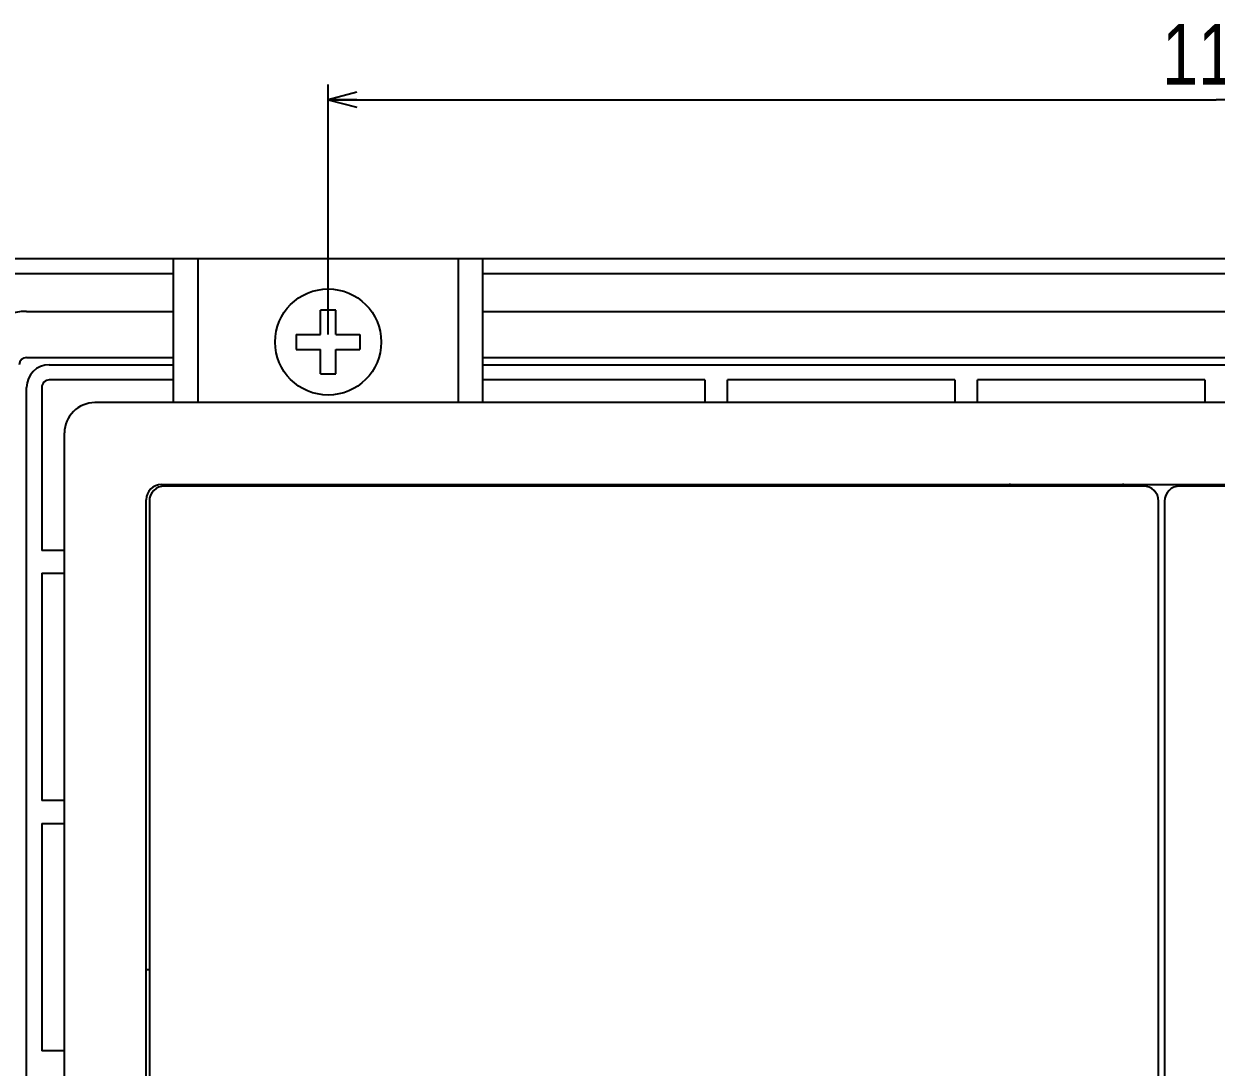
# Model space of a CAD drawing. Extents: x 0 to 563, y 0 to 379.
# Drawn here: x 401.2 to 479.9, y 200.2 to 269.1 of the extents above; entities that cross this region are included whole.
import ezdxf
from ezdxf.enums import TextEntityAlignment as Align

# ---------------------------------------------------------------- set-up
doc = ezdxf.new("R2010")
doc.units = 0
doc.header["$LTSCALE"] = 32.67
doc.layers.get('0').update_dxf_attribs({"linetype": 'CONTINUOUS'})
doc.layers.add('DIM', color=7, linetype='CONTINUOUS')
doc.styles.get("Standard").update_dxf_attribs({"font": 'txt', "width": 0.8})
doc.dimstyles.get("Standard").update_dxf_attribs({"dimtxt": 2.5, "dimasz": 2.5, "dimexe": 1.25, "dimexo": 0.625, "dimtad": 1, "dimcen": 2.5, "dimazin": 3, "dimtfac": 1, "dimtmove": 0, "dimatfit": 3})

# ---------------------------------------------------------------- blocks, each defined once
blk = doc.blocks.new('_OPEN')
at = {"color": 0, "linetype": 'BYBLOCK'}
for p, q in [((0, 0), (-1, 0.263)), ((-1, -0.263), (0, 0)), ((-1, 0), (0, 0))]:
    blk.add_line(p, q, dxfattribs=at)
blk = doc.blocks.new('*D8')
at = {"layer": 'DIM', "color": 2, "linetype": 'CONTINUOUS'}
for p, q in [((421.318, 248.573), (421.318, 265.055)), ((538.518, 248.573), (538.518, 265.055)), ((421.318, 264.055), (479.918, 264.055)), ((538.518, 264.055), (479.918, 264.055))]:
    blk.add_line(p, q, dxfattribs=at)
at = {"layer": 'DIM', "color": 2, "linetype": 'CONTINUOUS', "xscale": 1.9, "yscale": 1.9, "zscale": 1.9, "rotation": 180}
blk.add_blockref('_OPEN', (421.318, 264.055), dxfattribs=at)
at = {"layer": 'DIM', "color": 2, "linetype": 'CONTINUOUS', "xscale": 1.9, "yscale": 1.9, "zscale": 1.9}
blk.add_blockref('_OPEN', (538.518, 264.055), dxfattribs=at)
at = {"layer": 'DIM', "color": 2, "linetype": 'CONTINUOUS', "width": 0.8}
blk.add_text('117', height=4, dxfattribs=at).set_placement((479.918, 265.055), align=Align.CENTER)

msp = doc.modelspace()

# ---------------------------------------------------------------- linework, layer by layer
at = {"color": 7, "linetype": 'CONTINUOUS'}
for p, q in [((398.407, 253.573), (561.429, 253.573)), ((411.118, 244.073), (411.118, 253.573)), ((412.718, 253.573), (412.718, 244.073)), ((429.918, 244.073), (429.918, 253.573)), ((431.518, 244.073), (431.518, 253.573)), ((411.118, 252.573), (399.418, 252.573)), ((528.318, 252.573), (431.518, 252.573)), ((401.418, 250.093), (411.118, 250.093)), ((421.818, 250.173), (420.818, 250.173)), ((420.818, 248.573), (420.818, 250.173)), ((421.818, 248.573), (421.818, 250.173)), ((431.518, 250.093), (528.318, 250.093)), ((419.218, 248.573), (420.818, 248.573)), ((419.218, 248.573), (419.218, 247.573)), ((421.818, 248.573), (423.418, 248.573)), ((423.418, 248.573), (423.418, 247.573)), ((419.218, 247.573), (420.818, 247.573)), ((420.818, 245.973), (420.818, 247.573)), ((421.818, 247.573), (423.418, 247.573)), ((421.818, 245.973), (421.818, 247.573)), ((401.418, 247.054), (411.118, 247.054)), ((402.918, 246.573), (411.118, 246.573)), ((431.518, 247.054), (528.318, 247.054)), ((431.518, 246.573), (528.318, 246.573)), ((411.118, 245.573), (402.918, 245.573)), ((420.818, 245.973), (421.818, 245.973)), ((446.168, 245.573), (431.518, 245.573)), ((446.168, 245.573), (446.168, 244.073)), ((462.668, 245.573), (447.668, 245.573)), ((447.668, 244.073), (447.668, 245.573)), ((462.668, 245.573), (462.668, 244.073)), ((479.168, 245.573), (464.168, 245.573)), ((464.168, 244.073), (464.168, 245.573)), ((479.168, 245.573), (479.168, 244.073)), ((401.418, 123.073), (401.418, 245.073)), ((402.418, 245.073), (402.418, 234.323)), ((553.918, 244.073), (405.918, 244.073)), ((403.918, 126.073), (403.918, 242.073)), ((410.318, 238.673), (542.318, 238.673)), ((475.118, 238.573), (410.518, 238.573)), ((437.618, 238.673), (437.618, 238.573)), ((437.818, 238.673), (437.818, 238.573)), ((447.818, 238.673), (447.818, 238.573)), ((448.018, 238.573), (448.018, 238.673)), ((542.118, 238.573), (477.518, 238.573)), ((409.318, 159.336), (409.318, 237.673)), ((409.518, 237.573), (409.518, 139.073)), ((476.118, 139.073), (476.118, 237.573)), ((476.518, 237.573), (476.518, 139.073)), ((403.918, 234.323), (402.418, 234.323)), ((402.418, 232.823), (403.918, 232.823)), ((402.418, 232.823), (402.418, 217.823)), ((403.918, 217.823), (402.418, 217.823)), ((402.418, 216.323), (403.918, 216.323)), ((402.418, 216.323), (402.418, 201.323)), ((409.518, 206.673), (409.318, 206.673)), ((403.918, 201.323), (402.418, 201.323))]:
    msp.add_line(p, q, dxfattribs=at)
msp.add_circle((421.318, 248.073), 3.5, dxfattribs=at)
for centre, radius, start, end in [((401.418, 246.573), 3.52, 90, 180), ((401.418, 246.573), 0.48, 90, 180), ((402.918, 245.073), 1.5, 90, 180), ((402.918, 245.073), 0.5, 90, 180), ((405.918, 242.073), 2, 90, 180), ((410.318, 237.673), 1, 90, 180), ((410.518, 237.573), 1, 90, 180), ((466.26, 238.373), 0.3, 41.86585, 90), ((473.818, 238.173), 0.5, 90, 126.82038), ((475.118, 237.573), 1, 0, 90), ((477.518, 237.573), 1, 90, 180)]:
    msp.add_arc(centre, radius, start, end, dxfattribs=at)

# ---------------------------------------------------------------- dimensions: what is measured, and where the dimension line sits
at = {"layer": 'DIM', "color": 2, "linetype": 'CONTINUOUS'}
dim = msp.add_linear_dim(base=(538.518, 264.055), p1=(421.318, 248.073), p2=(538.518, 248.073), dimstyle='Standard', dxfattribs=at)
dim.commit()
dim.dimension.update_dxf_attribs({"geometry": '*D8', "text_midpoint": (480.118, 264.055), "dimtype": 128})

doc.saveas('drawing.dxf')
